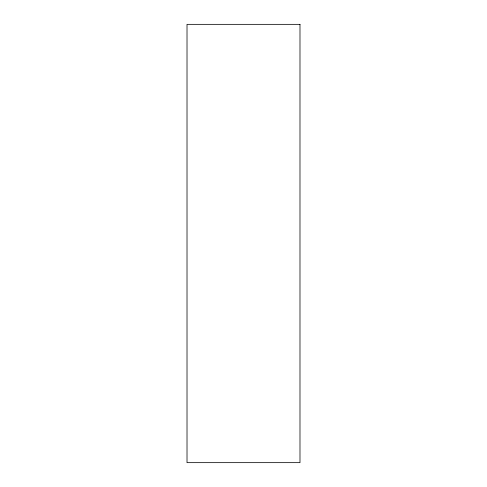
<?xml version="1.0" encoding="UTF-8"?>
<svg xmlns="http://www.w3.org/2000/svg" width="487" height="487" viewBox="0 0 487 487"><rect width="100%" height="100%" fill="white"/><g stroke="black" fill="none" stroke-linecap="round" stroke-linejoin="round"><path stroke-width="0.73" d="M299.986 24.35L187.014 24.35L187.014 462.65L299.986 462.65L299.986 24.35"/></g></svg>
